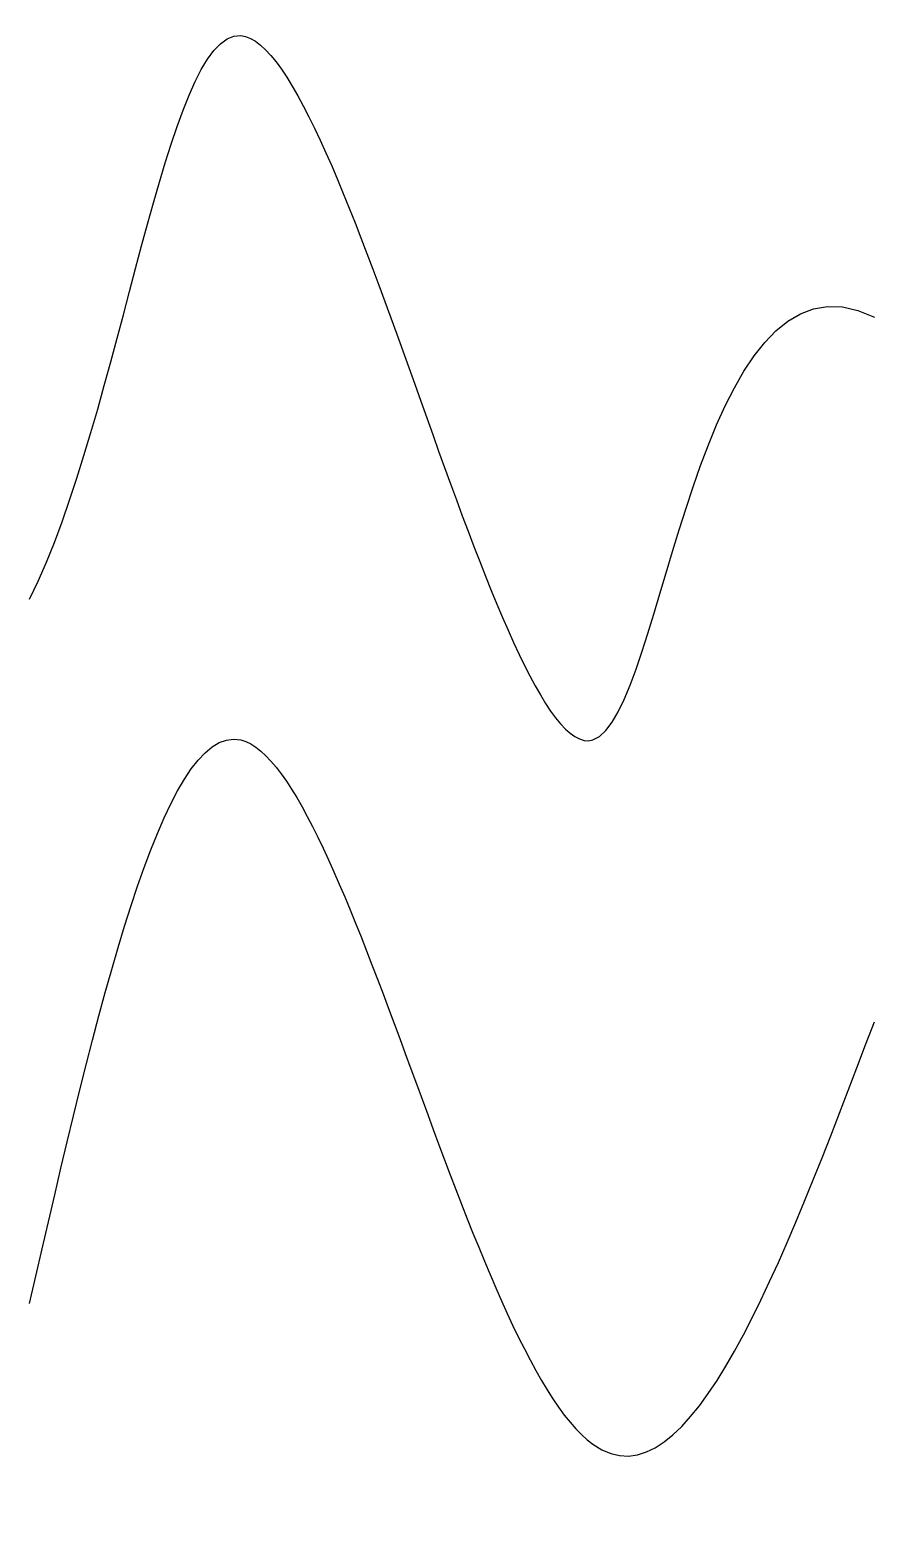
# Model space of a CAD drawing. Header units: millimetres. Extents: x 0 to 12, y -3 to 18.1.
import ezdxf

# ---------------------------------------------------------------- set-up
doc = ezdxf.new("R2010")
doc.units = ezdxf.units.MM

msp = doc.modelspace()

# ---------------------------------------------------------------- linework, layer by layer
at = {"start_tangent": (1, 2), "end_tangent": (2, -1, 1)}
msp.add_spline([(0, 10), (3, 18, 2), (8, 8, 6), (12, 14)], degree=3, dxfattribs=at)
msp.add_spline([(0, 0), (3, 8, 2), (8, -2, 6), (12, 4)], degree=3)

doc.saveas('drawing.dxf')
